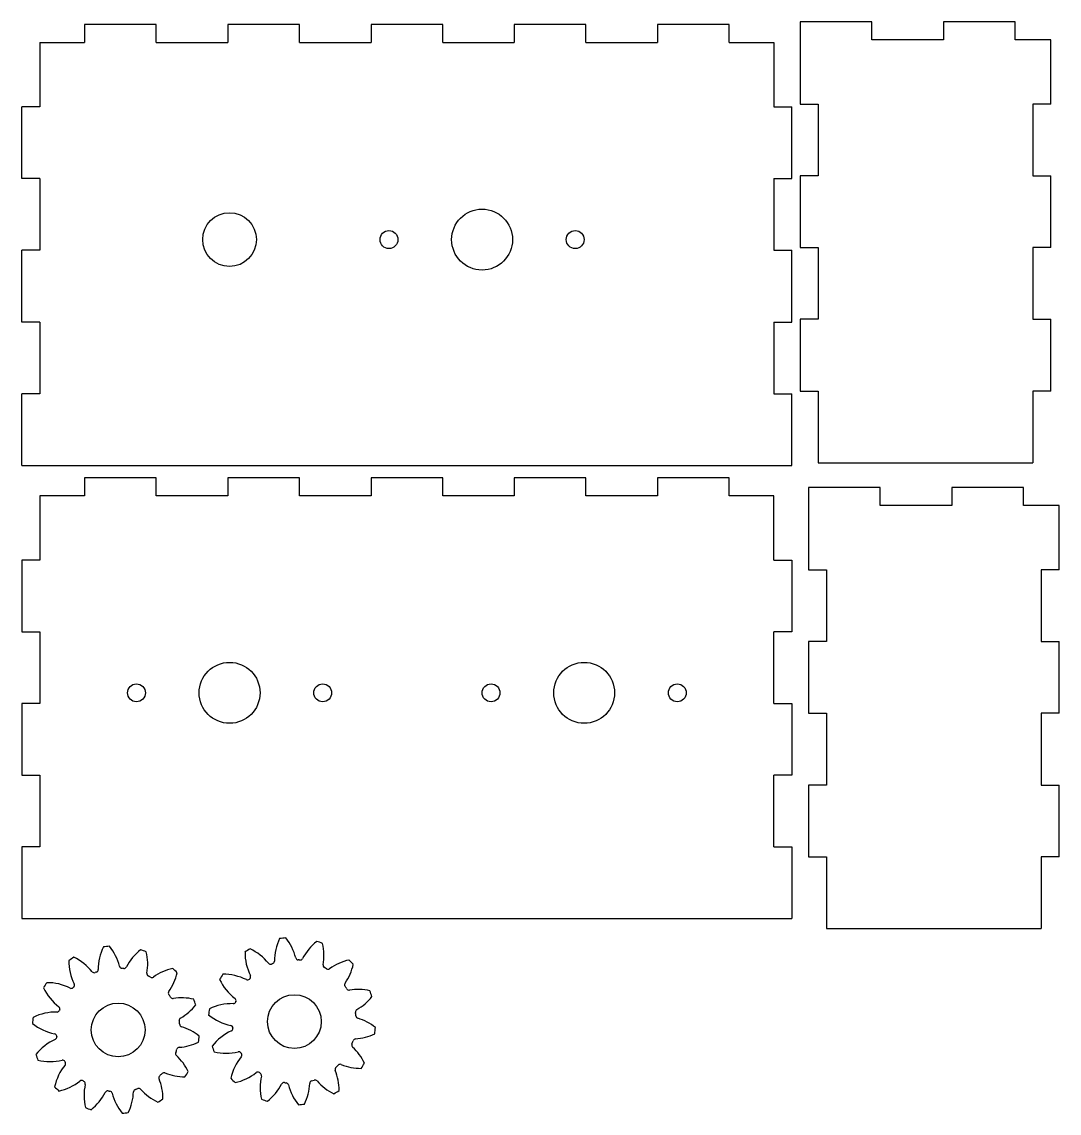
# Model space of a CAD drawing. Header units: millimetres. Extents: x 62 to 575, y 489 to 813.
# Drawn here: x 285.1 to 574.7, y 496.3 to 800.8 of the extents above; entities that cross this region are included whole.
import ezdxf

# ---------------------------------------------------------------- set-up
doc = ezdxf.new("R2010")
doc.units = ezdxf.units.MM

msp = doc.modelspace()

# ---------------------------------------------------------------- linework, layer by layer
at = {"color": 7, "linetype": 'Continuous', "lineweight": 25}
for p, q in [((302.56, 800.02), (302.56, 795.02)), ((322.56, 800.02), (302.56, 800.02)), ((322.56, 795.02), (322.56, 800.02)), ((342.56, 800.02), (342.56, 795.02)), ((362.56, 800.02), (342.56, 800.02)), ((362.56, 795.02), (362.56, 800.02)), ((382.56, 800.02), (382.56, 795.02)), ((402.56, 800.02), (382.56, 800.02)), ((402.56, 795.02), (402.56, 800.02)), ((422.56, 800.02), (422.56, 795.02)), ((442.56, 800.02), (422.56, 800.02)), ((442.56, 795.02), (442.56, 800.02)), ((462.56, 800.02), (462.56, 795.02)), ((482.56, 800.02), (462.56, 800.02)), ((482.56, 795.02), (482.56, 800.02)), ((522.35, 800.77), (502.35, 800.77)), ((502.35, 800.77), (502.35, 777.77)), ((522.35, 795.77), (522.35, 800.77)), ((542.35, 800.77), (542.35, 795.77)), ((562.35, 800.77), (542.35, 800.77)), ((562.35, 795.77), (562.35, 800.77)), ((290.06, 795.02), (290.06, 777.02)), ((290.06, 795.02), (302.56, 795.02)), ((322.56, 795.02), (342.56, 795.02)), ((362.56, 795.02), (382.56, 795.02)), ((402.56, 795.02), (422.56, 795.02)), ((442.56, 795.02), (462.56, 795.02)), ((482.56, 795.02), (495.06, 795.02)), ((495.06, 795.02), (495.06, 777.02)), ((542.35, 795.77), (522.35, 795.77)), ((572.35, 795.77), (562.35, 795.77)), ((572.35, 777.77), (572.35, 795.77)), ((285.06, 757.02), (285.06, 777.02)), ((290.06, 777.02), (285.06, 777.02)), ((495.06, 777.02), (500.06, 777.02)), ((500.06, 757.02), (500.06, 777.02)), ((502.35, 777.77), (507.35, 777.77)), ((507.35, 777.77), (507.35, 757.77)), ((572.35, 777.77), (567.35, 777.77)), ((567.35, 777.77), (567.35, 757.77)), ((290.06, 757.02), (285.06, 757.02)), ((290.06, 757.02), (290.06, 737.02)), ((495.06, 757.02), (500.06, 757.02)), ((495.06, 757.02), (495.06, 737.02)), ((507.35, 757.77), (502.35, 757.77)), ((502.35, 757.77), (502.35, 737.77)), ((567.35, 757.77), (572.35, 757.77)), ((572.35, 737.77), (572.35, 757.77)), ((285.06, 717.02), (285.06, 737.02)), ((290.06, 737.02), (285.06, 737.02)), ((495.06, 737.02), (500.06, 737.02)), ((500.06, 717.02), (500.06, 737.02)), ((502.35, 737.77), (507.35, 737.77)), ((507.35, 737.77), (507.35, 717.77)), ((567.35, 737.77), (567.35, 717.77)), ((572.35, 737.77), (567.35, 737.77)), ((290.06, 717.02), (285.06, 717.02)), ((290.06, 717.02), (290.06, 697.02)), ((495.06, 717.02), (500.06, 717.02)), ((495.06, 717.02), (495.06, 697.02)), ((507.35, 717.77), (502.35, 717.77)), ((502.35, 717.77), (502.35, 697.77)), ((567.35, 717.77), (572.35, 717.77)), ((572.35, 697.77), (572.35, 717.77)), ((502.35, 697.77), (507.35, 697.77)), ((507.35, 697.77), (507.35, 677.77)), ((572.35, 697.77), (567.35, 697.77)), ((567.35, 697.77), (567.35, 677.77)), ((285.06, 677.02), (285.06, 697.02)), ((290.06, 697.02), (285.06, 697.02)), ((495.06, 697.02), (500.06, 697.02)), ((500.06, 677.02), (500.06, 697.02)), ((285.06, 677.02), (500.06, 677.02)), ((507.35, 677.77), (567.35, 677.77)), ((302.56, 673.56), (302.56, 668.56)), ((322.56, 673.56), (302.56, 673.56)), ((322.56, 668.56), (322.56, 673.56)), ((342.56, 673.56), (342.56, 668.56)), ((362.56, 673.56), (342.56, 673.56)), ((362.56, 668.56), (362.56, 673.56)), ((382.56, 673.56), (382.56, 668.56)), ((402.56, 673.56), (382.56, 673.56)), ((402.56, 668.56), (402.56, 673.56)), ((422.56, 673.56), (422.56, 668.56)), ((442.56, 673.56), (422.56, 673.56)), ((442.56, 668.56), (442.56, 673.56)), ((462.56, 673.56), (462.56, 668.56)), ((482.56, 673.56), (462.56, 673.56)), ((482.56, 668.56), (482.56, 673.56)), ((524.68, 670.84), (504.68, 670.84)), ((504.68, 670.84), (504.68, 647.84)), ((524.68, 665.84), (524.68, 670.84)), ((544.68, 670.84), (544.68, 665.84)), ((564.68, 670.84), (544.68, 670.84)), ((564.68, 665.84), (564.68, 670.84)), ((290.06, 668.56), (290.06, 650.56)), ((302.56, 668.56), (290.06, 668.56)), ((342.56, 668.56), (322.56, 668.56)), ((382.56, 668.56), (362.56, 668.56)), ((422.56, 668.56), (402.56, 668.56)), ((462.56, 668.56), (442.56, 668.56)), ((495.06, 668.56), (482.56, 668.56)), ((495.06, 650.56), (495.06, 668.56)), ((544.68, 665.84), (524.68, 665.84)), ((574.68, 665.84), (564.68, 665.84)), ((574.68, 647.84), (574.68, 665.84)), ((285.06, 650.56), (285.06, 630.56)), ((290.06, 650.56), (285.06, 650.56)), ((495.06, 650.56), (500.06, 650.56)), ((500.06, 650.56), (500.06, 630.56)), ((504.68, 647.84), (509.68, 647.84)), ((509.68, 647.84), (509.68, 627.84)), ((574.68, 647.84), (569.68, 647.84)), ((569.68, 647.84), (569.68, 627.84)), ((285.06, 630.56), (290.06, 630.56)), ((290.06, 630.56), (290.06, 610.56)), ((500.06, 630.56), (495.06, 630.56)), ((495.06, 610.56), (495.06, 630.56)), ((509.68, 627.84), (504.68, 627.84)), ((504.68, 627.84), (504.68, 607.84)), ((569.68, 627.84), (574.68, 627.84)), ((574.68, 607.84), (574.68, 627.84)), ((285.06, 610.56), (285.06, 590.56)), ((290.06, 610.56), (285.06, 610.56)), ((495.06, 610.56), (500.06, 610.56)), ((500.06, 610.56), (500.06, 590.56)), ((504.68, 607.84), (509.68, 607.84)), ((509.68, 607.84), (509.68, 587.84)), ((569.68, 607.84), (569.68, 587.84)), ((574.68, 607.84), (569.68, 607.84)), ((285.06, 590.56), (290.06, 590.56)), ((290.06, 590.56), (290.06, 570.56)), ((500.06, 590.56), (495.06, 590.56)), ((495.06, 570.56), (495.06, 590.56)), ((509.68, 587.84), (504.68, 587.84)), ((504.68, 587.84), (504.68, 567.84)), ((569.68, 587.84), (574.68, 587.84)), ((574.68, 567.84), (574.68, 587.84)), ((285.06, 570.56), (285.06, 550.56)), ((290.06, 570.56), (285.06, 570.56)), ((495.06, 570.56), (500.06, 570.56)), ((500.06, 570.56), (500.06, 550.56)), ((504.68, 567.84), (509.68, 567.84)), ((509.68, 567.84), (509.68, 547.84)), ((574.68, 567.84), (569.68, 567.84)), ((569.68, 567.84), (569.68, 547.84)), ((285.06, 550.56), (500.06, 550.56)), ((509.68, 547.84), (569.68, 547.84))]:
    msp.add_line(p, q, dxfattribs=at)
for centre, radius in [((343.06, 740.02), 7.5), ((413.56, 740.02), 8.5), ((387.56, 740.02), 2.5), ((439.56, 740.02), 2.5), ((343.06, 613.56), 8.5), ((442.06, 613.56), 8.5), ((317.06, 613.56), 2.5), ((369.06, 613.56), 2.5), ((416.06, 613.56), 2.5), ((468.06, 613.56), 2.5), ((311.96, 519.49), 7.5), ((361.15, 521.83), 7.5)]:
    msp.add_circle(centre, radius, dxfattribs=at)
for centre, radius, start, end in [((360.58, 521.26), 24, 94.4008, 98.484), ((347.54, 536.11), 14.41, 14.0816, 39.0312), ((320.78, 536.3), 14.41, 153.8536, 179.8652), ((311.38, 518.91), 24, 94.4008, 98.484), ((298.34, 533.76), 14.41, 14.0816, 39.0312), ((360.85, 521.36), 24, 120.1151, 124.1982), ((342.66, 529.08), 14.41, 38.6897, 64.7454), ((369.98, 538.64), 14.41, 153.8536, 179.8652), ((376.3, 532.88), 14.41, 128.1393, 153.0101), ((360.29, 521.29), 24, 68.6865, 72.7697), ((354.99, 540.33), 14.41, 349.5034, 13.3169), ((311.66, 519.01), 24, 120.1151, 124.1982), ((293.47, 526.73), 14.41, 38.6897, 64.7454), ((327.11, 530.53), 14.41, 128.1393, 153.0101), ((311.09, 518.95), 24, 68.6865, 72.7697), ((305.79, 537.98), 14.41, 349.5034, 13.3169), ((361.78, 541.1), 14.41, 179.5679, 206.4774), ((362.25, 539.8), 0.75, 194.0816, 266.5117), ((361.15, 521.83), 17.25, 84.787, 86.5117), ((362.79, 539.76), 0.75, 264.787, 333.0101), ((379.5, 524.94), 14.41, 102.425, 126.1384), ((360.04, 521.45), 24, 42.9722, 47.0554), ((312.58, 538.75), 14.41, 179.5679, 206.4774), ((305.62, 536.33), 0.75, 290.6246, 359.8652), ((313.05, 537.45), 0.75, 194.0816, 266.5117), ((311.96, 519.49), 17.25, 84.787, 86.5117), ((313.59, 537.41), 0.75, 264.787, 333.0101), ((330.3, 522.59), 14.41, 102.425, 126.1384), ((310.85, 519.1), 24, 42.9722, 47.0554), ((354.5, 538.56), 0.75, 218.6897, 291.702), ((361.15, 521.83), 17.25, 110.6246, 111.702), ((354.81, 538.68), 0.75, 290.6246, 359.8652), ((369.9, 537.57), 0.75, 169.5034, 240.9361), ((361.15, 521.83), 17.25, 58.5153, 60.9361), ((370.55, 537.18), 0.75, 238.5153, 306.1384), ((363.53, 540.9), 14.41, 324.7323, 347.6026), ((305.3, 536.21), 0.75, 218.6897, 291.702), ((311.96, 519.49), 17.25, 110.6246, 111.702), ((320.7, 535.22), 0.75, 169.5034, 240.9361), ((311.96, 519.49), 17.25, 58.5153, 60.9361), ((321.36, 534.84), 0.75, 238.5153, 306.1384), ((314.33, 538.55), 14.41, 324.7323, 347.6026), ((361.06, 521.56), 24, 145.8293, 149.9125), ((353.32, 539.75), 14.41, 205.2821, 232.6828), ((341.32, 520.63), 14.41, 63.5334, 90.4597), ((348.07, 534.2), 0.75, 243.5334, 316.6018), ((361.15, 521.83), 17.25, 136.0091, 136.6018), ((348.2, 534.34), 0.75, 316.0091, 26.4774), ((311.86, 519.21), 24, 145.8293, 149.9125), ((304.13, 537.4), 14.41, 205.2821, 232.6828), ((292.12, 518.28), 14.41, 63.5334, 90.4597), ((298.88, 531.85), 0.75, 243.5334, 316.6018), ((311.96, 519.49), 17.25, 136.0091, 136.6018), ((299.01, 531.99), 0.75, 316.0091, 26.4774), ((326.71, 529.8), 0.75, 144.7323, 214.9446), ((375.91, 532.14), 0.75, 144.7323, 214.9446), ((361.15, 521.83), 17.25, 31.9293, 34.9446), ((376.43, 531.35), 0.75, 211.9293, 279.4944), ((378.93, 516.4), 14.41, 76.7107, 99.4944), ((359.89, 521.69), 24, 17.2579, 21.3411), ((311.96, 519.49), 17.25, 31.9293, 34.9446), ((327.23, 529.01), 0.75, 211.9293, 279.4944), ((329.74, 514.05), 14.41, 76.7107, 99.4944), ((310.69, 519.35), 24, 17.2579, 21.3411), ((343.77, 512.43), 14.41, 88.77, 116.174), ((344.1, 527.59), 0.75, 268.77, 341.3576), ((344.13, 527.69), 0.75, 341.0212, 52.6828), ((361.15, 521.83), 17.25, 161.0212, 161.3576), ((371.47, 537.71), 14.41, 299.5702, 321.8883), ((294.58, 510.08), 14.41, 88.77, 116.174), ((294.9, 525.24), 0.75, 268.77, 341.3576), ((294.94, 525.34), 0.75, 341.0212, 52.6828), ((311.96, 519.49), 17.25, 161.0212, 161.3576), ((322.27, 535.36), 14.41, 299.5702, 321.8883), ((361.15, 521.83), 24, 171.5436, 175.6268), ((378.95, 524.52), 0.75, 119.5702, 188.5783), ((361.15, 521.83), 17.25, 5.2189, 8.5783), ((311.96, 519.49), 24, 171.5436, 175.6268), ((297.1, 532.52), 14.41, 230.9964, 258.4005), ((329.76, 522.17), 0.75, 119.5702, 188.5783), ((311.96, 519.49), 17.25, 5.2189, 8.5783), ((329.88, 521.12), 0.75, 185.2189, 253.28), ((346.29, 534.87), 14.41, 230.9964, 258.4005), ((343.25, 520.01), 0.75, 5.8128, 78.4005), ((379.08, 523.47), 0.75, 185.2189, 253.28), ((374.72, 508.95), 14.41, 50.9964, 73.28), ((294.05, 517.66), 0.75, 5.8128, 78.4005), ((311.96, 519.49), 17.25, 185.8128, 186.1493), ((325.52, 506.6), 14.41, 50.9964, 73.28), ((310.66, 519.63), 24, 351.5436, 355.6268), ((349.54, 506.11), 14.41, 114.4876, 141.8883), ((343.26, 519.91), 0.75, 294.4876, 6.1493), ((361.15, 521.83), 17.25, 185.8128, 186.1493), ((377.24, 531.39), 14.41, 273.8904, 296.174), ((359.86, 521.98), 24, 351.5436, 355.6268), ((300.35, 503.76), 14.41, 114.4876, 141.8883), ((294.06, 517.56), 0.75, 294.4876, 6.1493), ((329.07, 513.91), 0.75, 93.8904, 161.9516), ((328.04, 529.04), 14.41, 273.8904, 296.174), ((361.12, 522.12), 24, 197.2579, 201.3411), ((377.91, 515.26), 0.75, 158.5921, 227.6002), ((361.15, 521.83), 17.25, 338.5921, 341.9516), ((367.69, 504.07), 14.41, 25.2821, 47.6002), ((378.27, 516.26), 0.75, 93.8904, 161.9516), ((311.92, 519.78), 24, 197.2579, 201.3411), ((328.72, 512.92), 0.75, 158.5921, 227.6002), ((311.96, 519.49), 17.25, 338.5921, 341.9516), ((318.49, 501.72), 14.41, 25.2821, 47.6002), ((342.08, 527.42), 14.41, 256.7107, 283.637), ((357.48, 502.91), 14.41, 140.693, 167.6026), ((345.65, 512.68), 0.75, 30.5686, 103.637), ((361.15, 521.83), 17.25, 210.5686, 211.1613), ((345.75, 512.52), 0.75, 320.693, 31.1613), ((292.88, 525.07), 14.41, 256.7107, 283.637), ((308.29, 500.57), 14.41, 140.693, 167.6026), ((296.46, 510.33), 0.75, 30.5686, 103.637), ((311.96, 519.49), 17.25, 210.5686, 211.1613), ((296.55, 510.17), 0.75, 320.693, 31.1613), ((373.25, 508.51), 0.75, 132.2258, 202.4382), ((361.15, 521.83), 17.25, 312.2258, 315.2411), ((373.93, 509.16), 0.75, 67.676, 135.2411), ((379.69, 523.19), 14.41, 247.676, 270.4597), ((359.95, 522.25), 24, 325.8293, 329.9125), ((324.05, 506.16), 0.75, 132.2258, 202.4382), ((310.04, 500.37), 14.41, 359.5679, 22.4382), ((311.96, 519.49), 17.25, 312.2258, 315.2411), ((324.74, 506.81), 0.75, 67.676, 135.2411), ((330.5, 520.84), 14.41, 247.676, 270.4597), ((310.76, 519.91), 24, 325.8293, 329.9125), ((360.97, 522.37), 24, 222.9722, 227.0554), ((341.51, 518.88), 14.41, 282.425, 308.4807), ((350.95, 507.01), 0.75, 55.4684, 128.4807), ((361.15, 521.83), 17.25, 235.4684, 236.5458), ((366.02, 503.48), 14.41, 167.3053, 193.3169), ((351.23, 506.82), 0.75, 347.3053, 56.5458), ((361.15, 521.83), 17.25, 286.2344, 288.6552), ((366.91, 504.78), 0.75, 41.032, 108.6552), ((359.23, 502.72), 14.41, 359.5679, 22.4382), ((311.77, 520.02), 24, 222.9722, 227.0554), ((292.32, 516.53), 14.41, 282.425, 308.4807), ((301.75, 504.66), 0.75, 55.4684, 128.4807), ((311.96, 519.49), 17.25, 235.4684, 236.5458), ((316.83, 501.14), 14.41, 167.3053, 193.3169), ((302.03, 504.47), 0.75, 347.3053, 56.5458), ((309.04, 501.73), 0.75, 80.6588, 153.0888), ((311.96, 519.49), 17.25, 260.6588, 262.3834), ((316.99, 502.21), 0.75, 106.2344, 177.6671), ((311.96, 519.49), 17.25, 286.2344, 288.6552), ((317.72, 502.43), 0.75, 41.032, 108.6552), ((329.15, 512.39), 14.41, 221.032, 244.7454), ((344.71, 510.94), 14.41, 308.1393, 333.0888), ((358.23, 504.07), 0.75, 80.6588, 153.0888), ((361.15, 521.83), 17.25, 260.6588, 262.3834), ((358.77, 503.99), 0.75, 14.1603, 82.3834), ((373.47, 507.7), 14.41, 194.1603, 219.0312), ((351.03, 505.17), 14.41, 333.8536, 357.6671), ((366.19, 504.55), 0.75, 106.2344, 177.6671), ((378.35, 514.73), 14.41, 221.032, 244.7454), ((360.16, 522.46), 24, 300.1151, 304.1982), ((295.51, 508.59), 14.41, 308.1393, 333.0888), ((309.57, 501.65), 0.75, 14.1603, 82.3834), ((324.27, 505.36), 14.41, 194.1603, 219.0312), ((301.84, 502.82), 14.41, 333.8536, 357.6671), ((310.96, 520.11), 24, 300.1151, 304.1982), ((360.72, 522.52), 24, 248.6865, 252.7697), ((311.52, 520.18), 24, 248.6865, 252.7697), ((311.24, 520.21), 24, 274.4008, 278.484), ((360.43, 522.55), 24, 274.4008, 278.484)]:
    msp.add_arc(centre, radius, start, end, dxfattribs=at)

doc.saveas('drawing.dxf')
